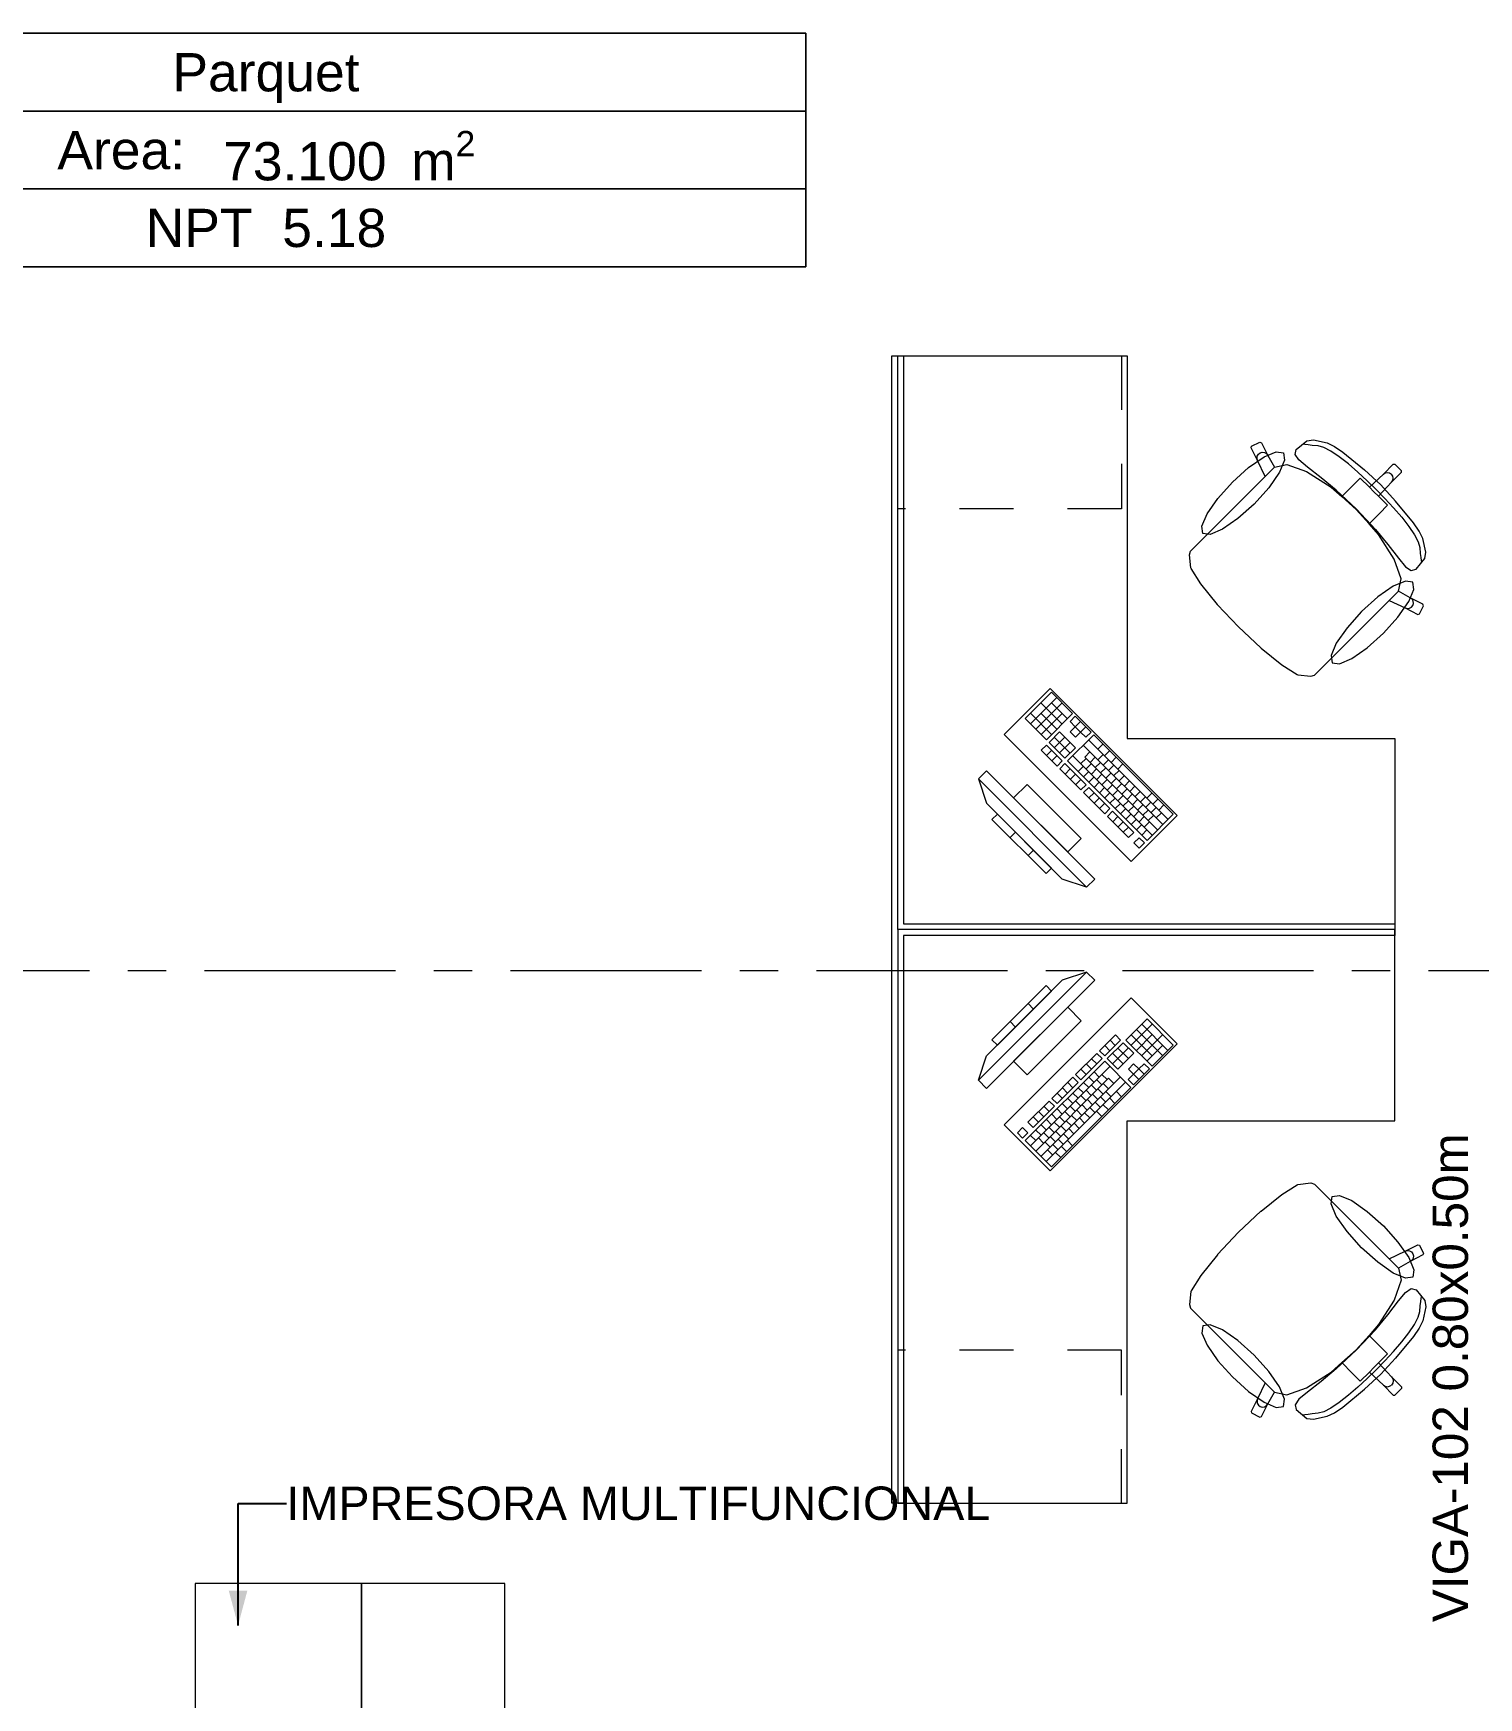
# Model space of a CAD drawing. Header units: inches. Extents: x -38 to 5698, y -33 to 92.
# Drawn here: x 125.791 to 129.57, y 8.1 to 12.452 of the extents above; entities that cross this region are included whole.
import ezdxf

# ---------------------------------------------------------------- set-up
doc = ezdxf.new("R2010")
doc.units = ezdxf.units.IN
doc.header["$MEASUREMENT"] = 0
doc.linetypes.add('Punto & Raya', pattern=[0.65, 0.5, -0.075, 0, -0.075])
doc.linetypes.add('Rayas', pattern=[0.282222, 0.141111, -0.141111])
for name, color, linetype in [('02 _ ARQ _ ALB _ Mobiliario', 7, 'Continuous'), ('02 _ ARQ _ ZON _ Espacio.3D', 7, 'Continuous'), ('Interior - Mobiliario', 7, 'Continuous'), ('Marcador - Secciones', 251, 'Continuous'), ('Notas - Etiquetas', 251, 'Continuous')]:
    doc.layers.add(name, color=color, linetype=linetype)
doc.styles.add('Estilo_Generado_4', font='swisse.ttf')
doc.styles.add('Estilo_Generado_7', font='swisse.ttf')
doc.dimstyles.new('Estilo_Generado__8', dxfattribs={"dimtxt": 0.18, "dimasz": 0.0912, "dimexe": 0.18, "dimexo": 0.0625, "dimgap": 0, "dimtad": 0, "dimtih": 1, "dimtoh": 1, "dimdec": 4, "dimzin": 0, "dimdsep": 46, "dimcen": 0.09, "dimadec": 0, "dimazin": 0, "dimtfac": 1, "dimtdec": 4, "dimtmove": 0, "dimatfit": 3, "dimldrblk": 'ARROWHEAD_5', "dimfxl": 1, "dimtolj": 1, "dimtzin": 0, "dimarcsym": 0})

# ---------------------------------------------------------------- blocks, each defined once
blk = doc.blocks.new('ARROWHEAD_5')
at = {"linetype": 'Continuous', "lineweight": 0}
blk.add_hatch(color=0, dxfattribs=at).paths.add_polyline_path([(-1, 0.2679), (0, 0), (-1, -0.2679)])
at = {"color": 0, "linetype": 'Continuous', "lineweight": 0}
blk.add_line((0, 0), (-1, 0), dxfattribs=at)

msp = doc.modelspace()

# ---------------------------------------------------------------- linework, layer by layer
at = {"layer": '02 _ ARQ _ ALB _ Mobiliario', "color": 175, "linetype": 'Continuous', "lineweight": 13, "flags": 128}
for points in [[(126.6491, 8.3985), (126.2141, 8.3985), (126.2141, 7.7485), (126.6491, 7.7485)], [(126.6491, 8.3985), (126.6491, 7.7485), (127.0241, 7.7485), (127.0241, 8.3985)]]:
    msp.add_lwpolyline(points, close=True, dxfattribs=at)
at = {"layer": '02 _ ARQ _ ZON _ Espacio.3D', "color": 252, "linetype": 'Continuous', "lineweight": 13}
for p, q in [((127.8106, 12.4525), (124.9882, 12.4525)), ((124.9882, 12.4525), (127.8106, 12.4525)), ((127.8106, 11.8418), (127.8106, 12.4525)), ((127.8106, 12.4525), (127.8106, 12.2489)), ((127.8106, 12.2489), (124.9882, 12.2489)), ((124.9882, 12.2489), (127.8106, 12.2489)), ((127.8106, 12.2489), (127.8106, 12.0454)), ((127.8106, 12.0454), (124.9882, 12.0454)), ((124.9882, 12.0454), (127.8106, 12.0454)), ((127.8106, 12.0454), (127.8106, 11.8418)), ((124.9882, 11.8418), (127.8106, 11.8418)), ((127.8106, 11.8418), (124.9882, 11.8418))]:
    msp.add_line(p, q, dxfattribs=at)
at = {"layer": 'Interior - Mobiliario', "color": 175, "linetype": 'Continuous', "lineweight": 13}
for p, q in [((128.036, 11.6086), (128.066, 11.6086)), ((128.036, 10.1236), (128.036, 11.6086)), ((128.066, 11.6086), (128.066, 10.1236)), ((128.9751, 11.3684), (128.9764, 11.3724)), ((128.9921, 11.3353), (128.9751, 11.3684)), ((128.9764, 11.3724), (128.9978, 11.3833)), ((128.9978, 11.3833), (129.0018, 11.3819)), ((129.0018, 11.3819), (129.0188, 11.3488)), ((129.0898, 11.351), (129.0932, 11.3639)), ((129.0932, 11.3639), (129.121, 11.3871)), ((129.1158, 11.3775), (129.1113, 11.3783)), ((129.1238, 11.3767), (129.1158, 11.3775)), ((129.121, 11.3871), (129.1378, 11.389)), ((129.1346, 11.3746), (129.1238, 11.3767)), ((129.15, 11.3735), (129.1346, 11.3746)), ((129.1378, 11.389), (129.174, 11.3812)), ((129.1647, 11.3696), (129.15, 11.3735)), ((129.1836, 11.3596), (129.1647, 11.3696)), ((129.174, 11.3812), (129.1932, 11.3722)), ((129.1932, 11.3722), (129.2149, 11.3573)), ((128.9905, 11.341), (128.9911, 11.3468)), ((128.9921, 11.3353), (128.9905, 11.341)), ((128.9911, 11.3468), (128.994, 11.3519)), ((129.0117, 11.2935), (128.9921, 11.3353)), ((128.994, 11.3519), (128.9986, 11.3555)), ((128.9986, 11.3555), (129.0042, 11.357)), ((129.0042, 11.357), (129.01, 11.3563)), ((129.01, 11.3563), (129.0152, 11.3534)), ((129.0359, 11.3178), (129.0117, 11.2935)), ((129.0152, 11.3534), (129.0188, 11.3488)), ((129.0188, 11.3488), (129.0361, 11.3178)), ((129.0359, 11.3178), (129.0361, 11.3178)), ((129.0361, 11.3178), (129.0681, 11.3253)), ((129.0681, 11.3253), (129.12, 11.3069)), ((129.0998, 11.3367), (129.0898, 11.351)), ((129.1221, 11.3181), (129.0998, 11.3367)), ((129.1582, 11.2901), (129.1221, 11.3181)), ((129.2054, 11.3448), (129.1836, 11.3596)), ((129.2292, 11.3262), (129.2054, 11.3448)), ((129.2149, 11.3573), (129.2716, 11.3105)), ((129.254, 11.305), (129.2292, 11.3262)), ((129.3207, 11.2997), (129.3468, 11.3258)), ((129.3468, 11.3258), (129.351, 11.3257)), ((129.351, 11.3257), (129.3596, 11.3172)), ((129.3681, 11.3087), (129.3596, 11.3172)), ((128.8638, 11.1457), (129.0117, 11.2935)), ((129.12, 11.3069), (129.1839, 11.2656)), ((129.1976, 11.2574), (129.1582, 11.2901)), ((129.2394, 11.2682), (129.2605, 11.2893)), ((129.2786, 11.2825), (129.254, 11.305)), ((129.2605, 11.2893), (129.2842, 11.2657)), ((129.2716, 11.3105), (129.3138, 11.2714)), ((129.302, 11.2597), (129.2786, 11.2825)), ((129.2842, 11.2657), (129.3207, 11.2997)), ((129.3081, 11.2418), (129.342, 11.2783)), ((129.3207, 11.2997), (129.3256, 11.3029)), ((129.3256, 11.3029), (129.3313, 11.304)), ((129.3313, 11.304), (129.3371, 11.3028)), ((129.3371, 11.3028), (129.342, 11.2996)), ((129.342, 11.2783), (129.3681, 11.3044)), ((129.3452, 11.2947), (129.342, 11.2996)), ((129.342, 11.2783), (129.3453, 11.2832)), ((129.3464, 11.2889), (129.3452, 11.2947)), ((129.3453, 11.2832), (129.3464, 11.2889)), ((129.3681, 11.3044), (129.3681, 11.3087)), ((129.1839, 11.2656), (129.212, 11.2408)), ((129.2503, 11.2079), (129.1976, 11.2574)), ((129.212, 11.2408), (129.2394, 11.2682)), ((129.212, 11.2408), (129.2499, 11.2075)), ((129.2842, 11.2657), (129.2961, 11.2537)), ((129.3081, 11.2418), (129.2961, 11.2537)), ((129.302, 11.2597), (129.3249, 11.2362)), ((129.3317, 11.2182), (129.3081, 11.2418)), ((129.3529, 11.2292), (129.3138, 11.2714)), ((129.3249, 11.2362), (129.3474, 11.2116)), ((129.2832, 11.1696), (129.2499, 11.2075)), ((129.2503, 11.2079), (129.2998, 11.1552)), ((129.2832, 11.1696), (129.3105, 11.197)), ((129.3105, 11.197), (129.3317, 11.2182)), ((129.3474, 11.2116), (129.3686, 11.1868)), ((129.3997, 11.1725), (129.3529, 11.2292)), ((129.3686, 11.1868), (129.3872, 11.163)), ((128.8383, 11.1202), (128.8638, 11.1457)), ((129.308, 11.1415), (129.2832, 11.1696)), ((129.2998, 11.1552), (129.3325, 11.1159)), ((129.3872, 11.163), (129.402, 11.1412)), ((129.4146, 11.1508), (129.3997, 11.1725)), ((129.4236, 11.1316), (129.4146, 11.1508)), ((128.8164, 11.0982), (128.8383, 11.1202)), ((129.3493, 11.0777), (129.308, 11.1415)), ((129.3325, 11.1159), (129.3604, 11.0797)), ((129.402, 11.1412), (129.412, 11.1223)), ((129.412, 11.1223), (129.4159, 11.1076)), ((129.4159, 11.1076), (129.417, 11.0922)), ((129.4314, 11.0954), (129.4236, 11.1316)), ((128.8135, 11.0889), (128.8164, 11.0982)), ((128.8175, 11.055), (128.8135, 11.0889)), ((129.3676, 11.0257), (129.3493, 11.0777)), ((129.3604, 11.0797), (129.379, 11.0574)), ((129.379, 11.0574), (129.3934, 11.0474)), ((129.4063, 11.0508), (129.4295, 11.0787)), ((129.417, 11.0922), (129.4191, 11.0814)), ((129.4191, 11.0814), (129.4198, 11.0734)), ((129.4198, 11.0734), (129.4206, 11.0689)), ((129.4295, 11.0787), (129.4314, 11.0954)), ((128.8184, 11.0529), (128.8175, 11.055)), ((128.8433, 11.0128), (128.8184, 11.0529)), ((128.8869, 10.9592), (128.8433, 11.0128)), ((129.3602, 10.9937), (129.3676, 11.0257)), ((129.3934, 11.0474), (129.4063, 11.0508)), ((129.1881, 10.8214), (129.3359, 10.9693)), ((129.3601, 10.9935), (129.3359, 10.9693)), ((129.3359, 10.9693), (129.3777, 10.9497)), ((129.3601, 10.9935), (129.3602, 10.9937)), ((129.3912, 10.9764), (129.3602, 10.9937)), ((129.3958, 10.9728), (129.3912, 10.9764)), ((129.4243, 10.9595), (129.3912, 10.9764)), ((129.3987, 10.9677), (129.3958, 10.9728)), ((128.8875, 10.9583), (128.8869, 10.9592)), ((128.9424, 10.9), (128.8875, 10.9583)), ((129.3777, 10.9497), (129.3833, 10.9481)), ((129.3777, 10.9497), (129.4108, 10.9327)), ((129.3833, 10.9481), (129.3892, 10.9488)), ((129.3892, 10.9488), (129.3943, 10.9516)), ((129.3943, 10.9516), (129.3979, 10.9562)), ((129.3979, 10.9562), (129.3994, 10.9618)), ((129.3994, 10.9618), (129.3987, 10.9677)), ((129.4108, 10.9327), (129.4148, 10.934)), ((129.4148, 10.934), (129.4256, 10.9554)), ((129.4256, 10.9554), (129.4243, 10.9595)), ((128.9424, 10.9), (129.0007, 10.8452)), ((129.0007, 10.8452), (129.0016, 10.8445)), ((129.0016, 10.8445), (129.0552, 10.8009)), ((129.0552, 10.8009), (129.0953, 10.776)), ((129.1406, 10.774), (129.1626, 10.7959)), ((129.1626, 10.7959), (129.1881, 10.8214)), ((129.0953, 10.776), (129.0974, 10.7751)), ((129.0974, 10.7751), (129.1313, 10.7711)), ((129.1313, 10.7711), (129.1406, 10.774)), ((128.453, 10.7291), (128.3844, 10.6605)), ((128.4668, 10.7152), (128.3982, 10.6466)), ((128.5083, 10.6737), (128.453, 10.7291)), ((128.4535, 10.6188), (128.3981, 10.6742)), ((128.4806, 10.7014), (128.4121, 10.6328)), ((128.4809, 10.6462), (128.4255, 10.7016)), ((128.4672, 10.6325), (128.4257, 10.6741)), ((128.4808, 10.6738), (128.4259, 10.619)), ((128.4398, 10.6051), (128.5083, 10.6737)), ((128.4946, 10.66), (128.4531, 10.7015)), ((128.5153, 10.6667), (128.5016, 10.653)), ((128.5568, 10.6252), (128.5153, 10.6667)), ((128.3844, 10.6605), (128.4398, 10.6051)), ((128.4741, 10.6256), (128.4467, 10.5982)), ((128.5157, 10.5841), (128.4741, 10.6256)), ((128.5016, 10.653), (128.5154, 10.6392)), ((128.5154, 10.6392), (128.5017, 10.6255)), ((128.5017, 10.6255), (128.5155, 10.6116)), ((128.5291, 10.6529), (128.5154, 10.6392)), ((128.5292, 10.6253), (128.5154, 10.6392)), ((128.5155, 10.6116), (128.5292, 10.6253)), ((128.543, 10.6391), (128.5292, 10.6253)), ((128.5292, 10.6253), (128.5431, 10.6115)), ((128.5431, 10.6115), (128.5568, 10.6252)), ((128.4398, 10.5913), (128.4261, 10.5776)), ((128.4261, 10.5776), (128.4677, 10.5361)), ((128.4814, 10.5498), (128.4398, 10.5913)), ((128.4537, 10.5775), (128.44, 10.5638)), ((128.4467, 10.5982), (128.4882, 10.5566)), ((128.502, 10.5704), (128.4604, 10.6119)), ((128.488, 10.6118), (128.4605, 10.5843)), ((128.5018, 10.5979), (128.4744, 10.5705)), ((128.4882, 10.5566), (128.5157, 10.5841)), ((128.5637, 10.6183), (128.4952, 10.5497)), ((128.744, 10.3831), (128.5363, 10.5909)), ((128.7577, 10.3969), (128.55, 10.6046)), ((128.7714, 10.4106), (128.5637, 10.6183)), ((128.588, 10.594), (128.5743, 10.5803)), ((128.6053, 10.5767), (128.5916, 10.563)), ((128.4675, 10.5636), (128.4538, 10.5499)), ((128.4677, 10.5361), (128.4814, 10.5498)), ((128.4883, 10.5429), (128.4746, 10.5291)), ((128.5437, 10.4875), (128.4883, 10.5429)), ((128.4952, 10.5497), (128.7029, 10.342)), ((128.7166, 10.3557), (128.5089, 10.5634)), ((128.5366, 10.5357), (128.5229, 10.522)), ((128.5434, 10.5564), (128.5297, 10.5427)), ((128.5536, 10.5735), (128.5399, 10.5598)), ((128.7303, 10.3694), (128.5399, 10.5598)), ((128.5572, 10.5425), (128.5435, 10.5288)), ((128.5675, 10.5597), (128.5538, 10.546)), ((128.5813, 10.5459), (128.5676, 10.5321)), ((128.5881, 10.5665), (128.5744, 10.5528)), ((128.6019, 10.5526), (128.5882, 10.5389)), ((128.6158, 10.5388), (128.6021, 10.5251)), ((128.6226, 10.5594), (128.6089, 10.5457)), ((128.6399, 10.5421), (128.6262, 10.5284)), ((128.2833, 10.5237), (128.2621, 10.5025)), ((128.2621, 10.5025), (128.5449, 10.2197)), ((128.2621, 10.5025), (128.2833, 10.4389)), ((128.5661, 10.2409), (128.2833, 10.5237)), ((128.4746, 10.5291), (128.53, 10.4738)), ((128.5022, 10.529), (128.4884, 10.5153)), ((128.516, 10.5152), (128.5023, 10.5014)), ((128.5299, 10.5013), (128.5161, 10.4876)), ((128.5504, 10.5219), (128.5367, 10.5082)), ((128.5643, 10.508), (128.5506, 10.4943)), ((128.5711, 10.5287), (128.5573, 10.515)), ((128.5781, 10.4942), (128.5644, 10.4805)), ((128.5849, 10.5148), (128.5712, 10.5011)), ((128.5952, 10.532), (128.5814, 10.5183)), ((128.5988, 10.501), (128.585, 10.4873)), ((128.609, 10.5182), (128.5953, 10.5044)), ((128.6229, 10.5043), (128.6091, 10.4906)), ((128.6296, 10.5249), (128.6159, 10.5112)), ((128.6367, 10.4905), (128.623, 10.4767)), ((128.6435, 10.5111), (128.6298, 10.4974)), ((128.6573, 10.4973), (128.6436, 10.4835)), ((128.3894, 10.4884), (128.354, 10.453)), ((128.354, 10.453), (128.4954, 10.3116)), ((128.5308, 10.347), (128.3894, 10.4884)), ((128.53, 10.4738), (128.5437, 10.4875)), ((128.5506, 10.4805), (128.5369, 10.4668)), ((128.5369, 10.4668), (128.5923, 10.4114)), ((128.606, 10.4252), (128.5506, 10.4805)), ((128.5645, 10.4667), (128.5508, 10.453)), ((128.5783, 10.4528), (128.5646, 10.4391)), ((128.592, 10.4803), (128.5783, 10.4666)), ((128.6058, 10.4665), (128.5921, 10.4528)), ((128.6126, 10.4871), (128.5989, 10.4734)), ((128.6197, 10.4526), (128.6059, 10.4389)), ((128.6264, 10.4733), (128.6127, 10.4596)), ((128.6403, 10.4594), (128.6266, 10.4457)), ((128.6505, 10.4766), (128.6368, 10.4629)), ((128.6644, 10.4628), (128.6507, 10.4491)), ((128.6712, 10.4834), (128.6575, 10.4697)), ((128.6782, 10.4489), (128.6645, 10.4352)), ((128.685, 10.4696), (128.6713, 10.4558)), ((128.6989, 10.4557), (128.6852, 10.442)), ((128.7161, 10.466), (128.7023, 10.4522)), ((128.7316, 10.4504), (128.7179, 10.4367)), ((128.4813, 10.2409), (128.2833, 10.4389)), ((128.3116, 10.4106), (128.2974, 10.3965)), ((128.453, 10.2692), (128.3116, 10.4106)), ((128.5922, 10.439), (128.5785, 10.4253)), ((128.5923, 10.4114), (128.606, 10.4252)), ((128.6129, 10.4182), (128.5992, 10.4045)), ((128.5992, 10.4045), (128.6546, 10.3491)), ((128.6683, 10.3628), (128.6129, 10.4182)), ((128.6268, 10.4044), (128.6131, 10.3907)), ((128.6335, 10.4388), (128.6198, 10.4251)), ((128.6474, 10.425), (128.6336, 10.4112)), ((128.6541, 10.4456), (128.6404, 10.4319)), ((128.6612, 10.4111), (128.6475, 10.3974)), ((128.668, 10.4317), (128.6543, 10.418)), ((128.6818, 10.4179), (128.6681, 10.4042)), ((128.6921, 10.4351), (128.6784, 10.4214)), ((128.6957, 10.404), (128.682, 10.3903)), ((128.7059, 10.4212), (128.6922, 10.4075)), ((128.7127, 10.4419), (128.699, 10.4281)), ((128.7029, 10.342), (128.7714, 10.4106)), ((128.7198, 10.4074), (128.7061, 10.3937)), ((128.7266, 10.428), (128.7129, 10.4143)), ((128.7404, 10.4142), (128.7267, 10.4005)), ((128.7472, 10.4348), (128.7335, 10.4211)), ((128.2974, 10.3965), (128.4389, 10.255)), ((128.3587, 10.3635), (128.3446, 10.3493)), ((128.6406, 10.3905), (128.6269, 10.3768)), ((128.6545, 10.3767), (128.6408, 10.363)), ((128.6546, 10.3491), (128.6683, 10.3628)), ((128.6751, 10.3973), (128.6613, 10.3835)), ((128.6889, 10.3834), (128.6752, 10.3697)), ((128.7027, 10.3696), (128.689, 10.3558)), ((128.7095, 10.3902), (128.6958, 10.3765)), ((128.4059, 10.3163), (128.3917, 10.3022)), ((128.4954, 10.3116), (128.5308, 10.347)), ((128.6822, 10.349), (128.6685, 10.3353)), ((128.6685, 10.3353), (128.6823, 10.3214)), ((128.696, 10.3351), (128.6822, 10.349)), ((128.6823, 10.3214), (128.696, 10.3351)), ((128.4389, 10.255), (128.453, 10.2692)), ((128.5449, 10.2197), (128.4813, 10.2409)), ((128.5449, 10.2197), (128.5661, 10.2409)), ((128.036, 10.0936), (128.036, 10.1236)), ((128.066, 10.1236), (129.351, 10.1236)), ((129.351, 10.1236), (129.351, 10.0936)), ((128.036, 8.6086), (128.036, 10.0936)), ((128.066, 10.0936), (128.066, 8.6086)), ((129.351, 10.0936), (128.066, 10.0936)), ((128.5449, 9.9975), (128.2621, 9.7147)), ((128.2833, 9.6935), (128.5661, 9.9763)), ((128.2833, 9.7783), (128.4813, 9.9763)), ((128.5449, 9.9975), (128.4813, 9.9763)), ((128.5661, 9.9763), (128.5449, 9.9975)), ((128.4389, 9.9622), (128.2974, 9.8207)), ((128.3116, 9.8066), (128.453, 9.948)), ((128.453, 9.948), (128.4389, 9.9622)), ((128.4954, 9.9056), (128.354, 9.7642)), ((128.4059, 9.9009), (128.3917, 9.915)), ((128.5308, 9.8702), (128.4954, 9.9056)), ((128.3587, 9.8537), (128.3446, 9.8679)), ((128.3894, 9.7288), (128.5308, 9.8702)), ((128.7029, 9.8752), (128.6475, 9.8198)), ((128.6612, 9.8061), (128.7166, 9.8615)), ((128.7438, 9.7789), (128.6752, 9.8475)), ((128.7576, 9.7928), (128.689, 9.8614)), ((128.7714, 9.8066), (128.7029, 9.8752)), ((128.2974, 9.8207), (128.3116, 9.8066)), ((128.62, 9.8335), (128.5785, 9.7919)), ((128.5922, 9.7782), (128.6337, 9.8197)), ((128.606, 9.792), (128.5923, 9.8058)), ((128.6406, 9.8129), (128.599, 9.7713)), ((128.6199, 9.8059), (128.6061, 9.8196)), ((128.6127, 9.7576), (128.6543, 9.7992)), ((128.6337, 9.8197), (128.62, 9.8335)), ((128.6541, 9.7716), (128.6267, 9.799)), ((128.668, 9.7855), (128.6406, 9.8129)), ((128.6475, 9.8198), (128.7161, 9.7512)), ((128.7162, 9.7788), (128.6613, 9.8337)), ((128.6749, 9.7924), (128.7165, 9.8339)), ((128.6886, 9.7787), (128.744, 9.8341)), ((128.7023, 9.765), (128.7439, 9.8065)), ((128.7161, 9.7512), (128.7714, 9.8066)), ((128.2621, 9.7147), (128.2833, 9.7783)), ((128.354, 9.7642), (128.3894, 9.7288)), ((128.5921, 9.7644), (128.3844, 9.5567)), ((128.3981, 9.543), (128.6058, 9.7507)), ((128.5715, 9.785), (128.5161, 9.7296)), ((128.5299, 9.7159), (128.5852, 9.7713)), ((128.5575, 9.7436), (128.5438, 9.7573)), ((128.5714, 9.7574), (128.5577, 9.7711)), ((128.5852, 9.7713), (128.5715, 9.785)), ((128.5785, 9.7919), (128.5922, 9.7782)), ((128.6607, 9.6958), (128.5921, 9.7644)), ((128.599, 9.7713), (128.6264, 9.7439)), ((128.6403, 9.7578), (128.6129, 9.7852)), ((128.6264, 9.7439), (128.668, 9.7855)), ((128.6679, 9.7579), (128.654, 9.744)), ((128.6816, 9.7442), (128.6679, 9.7579)), ((128.6954, 9.758), (128.6816, 9.7442)), ((128.7091, 9.7443), (128.6954, 9.758)), ((128.2621, 9.7147), (128.2833, 9.6935)), ((128.4118, 9.5293), (128.6022, 9.7197)), ((128.4255, 9.5156), (128.6332, 9.7233)), ((128.4392, 9.5019), (128.647, 9.7096)), ((128.5092, 9.7227), (128.4538, 9.6673)), ((128.4675, 9.6536), (128.5229, 9.709)), ((128.5091, 9.6951), (128.4954, 9.7088)), ((128.5229, 9.709), (128.5092, 9.7227)), ((128.5161, 9.7296), (128.5299, 9.7159)), ((128.5437, 9.7297), (128.53, 9.7434)), ((128.5504, 9.6953), (128.5367, 9.709)), ((128.5643, 9.7092), (128.5506, 9.7229)), ((128.5781, 9.723), (128.5644, 9.7367)), ((128.5849, 9.7024), (128.5712, 9.7161)), ((128.5988, 9.7162), (128.585, 9.7299)), ((128.6159, 9.706), (128.6022, 9.7197)), ((128.6677, 9.7303), (128.6539, 9.7165)), ((128.6539, 9.7165), (128.6676, 9.7028)), ((128.654, 9.744), (128.6677, 9.7303)), ((128.6676, 9.7028), (128.7091, 9.7443)), ((128.6677, 9.7303), (128.6816, 9.7442)), ((128.6814, 9.7166), (128.6677, 9.7303)), ((128.6953, 9.7305), (128.6816, 9.7442)), ((128.453, 9.4881), (128.6607, 9.6958)), ((128.4538, 9.6673), (128.4675, 9.6536)), ((128.4814, 9.6674), (128.4677, 9.6811)), ((128.4952, 9.6813), (128.4815, 9.695)), ((128.5089, 9.6538), (128.4952, 9.6675)), ((128.5227, 9.6676), (128.509, 9.6813)), ((128.5366, 9.6815), (128.5229, 9.6952)), ((128.5434, 9.6608), (128.5297, 9.6745)), ((128.5572, 9.6747), (128.5435, 9.6884)), ((128.5605, 9.6506), (128.5468, 9.6643)), ((128.5711, 9.6885), (128.5573, 9.7022)), ((128.5744, 9.6644), (128.5607, 9.6781)), ((128.5882, 9.6783), (128.5745, 9.692)), ((128.595, 9.6576), (128.5813, 9.6713)), ((128.6021, 9.6921), (128.5884, 9.7058)), ((128.6089, 9.6715), (128.5952, 9.6852)), ((128.6191, 9.6543), (128.6054, 9.668)), ((128.6364, 9.6716), (128.6227, 9.6853)), ((128.4469, 9.6604), (128.3915, 9.605)), ((128.4052, 9.5913), (128.4606, 9.6466)), ((128.4329, 9.619), (128.4192, 9.6327)), ((128.4468, 9.6328), (128.4331, 9.6465)), ((128.4606, 9.6466), (128.4469, 9.6604)), ((128.4673, 9.6122), (128.4536, 9.6259)), ((128.4812, 9.6261), (128.4675, 9.6398)), ((128.488, 9.6054), (128.4743, 9.6192)), ((128.495, 9.6399), (128.4813, 9.6536)), ((128.5018, 9.6193), (128.4881, 9.633)), ((128.5157, 9.6331), (128.502, 9.6468)), ((128.519, 9.609), (128.5053, 9.6227)), ((128.5295, 9.647), (128.5158, 9.6607)), ((128.5328, 9.6229), (128.5191, 9.6366)), ((128.5467, 9.6367), (128.533, 9.6504)), ((128.5535, 9.6161), (128.5398, 9.6298)), ((128.5673, 9.6299), (128.5536, 9.6437)), ((128.5812, 9.6438), (128.5675, 9.6575)), ((128.5845, 9.6197), (128.5708, 9.6334)), ((128.6018, 9.637), (128.5881, 9.6507)), ((128.3777, 9.5911), (128.3638, 9.5773)), ((128.3638, 9.5773), (128.3775, 9.5636)), ((128.3775, 9.5636), (128.3914, 9.5774)), ((128.3914, 9.5774), (128.3777, 9.5911)), ((128.3915, 9.605), (128.4052, 9.5913)), ((128.4191, 9.6051), (128.4054, 9.6188)), ((128.4258, 9.5707), (128.4121, 9.5844)), ((128.4396, 9.5845), (128.4259, 9.5982)), ((128.4464, 9.5639), (128.4327, 9.5776)), ((128.4535, 9.5984), (128.4398, 9.6121)), ((128.4603, 9.5777), (128.4466, 9.5915)), ((128.4741, 9.5916), (128.4604, 9.6053)), ((128.4775, 9.5675), (128.4637, 9.5812)), ((128.4913, 9.5813), (128.4776, 9.5951)), ((128.5052, 9.5952), (128.4914, 9.6089)), ((128.5119, 9.5745), (128.4982, 9.5883)), ((128.5258, 9.5884), (128.5121, 9.6021)), ((128.5396, 9.6022), (128.5259, 9.616)), ((128.3844, 9.5567), (128.453, 9.4881)), ((128.4119, 9.5568), (128.3982, 9.5706)), ((128.4326, 9.55), (128.4189, 9.5638)), ((128.4498, 9.5398), (128.436, 9.5535)), ((128.4566, 9.5192), (128.4428, 9.5329)), ((128.4636, 9.5536), (128.4499, 9.5674)), ((128.4704, 9.533), (128.4567, 9.5467)), ((128.4842, 9.5469), (128.4705, 9.5606)), ((128.4928, 9.5279), (128.4791, 9.5417)), ((128.4981, 9.5607), (128.4844, 9.5744)), ((128.5083, 9.5435), (128.4946, 9.5572)), ((128.4772, 9.5124), (128.4635, 9.5261)), ((129.0974, 9.4421), (129.1313, 9.4461)), ((129.1313, 9.4461), (129.1406, 9.4432)), ((129.0016, 9.3727), (129.0552, 9.4163)), ((129.0552, 9.4163), (129.0953, 9.4412)), ((129.0953, 9.4412), (129.0974, 9.4421)), ((129.1406, 9.4432), (129.1626, 9.4213)), ((129.1626, 9.4213), (129.1881, 9.3958)), ((128.9424, 9.3172), (129.0007, 9.372)), ((129.0007, 9.372), (129.0016, 9.3727)), ((129.1881, 9.3958), (129.3359, 9.2479)), ((128.9424, 9.3172), (128.8875, 9.2589)), ((129.3777, 9.2675), (129.4108, 9.2845)), ((129.4108, 9.2845), (129.4148, 9.2832)), ((129.4148, 9.2832), (129.4256, 9.2618)), ((128.8869, 9.258), (128.8433, 9.2044)), ((128.8875, 9.2589), (128.8869, 9.258)), ((129.3359, 9.2479), (129.3777, 9.2675)), ((129.3601, 9.2237), (129.3359, 9.2479)), ((129.3912, 9.2408), (129.3602, 9.2235)), ((129.3777, 9.2675), (129.3833, 9.2691)), ((129.3833, 9.2691), (129.3892, 9.2684)), ((129.3892, 9.2684), (129.3943, 9.2656)), ((129.4243, 9.2577), (129.3912, 9.2408)), ((129.3958, 9.2444), (129.3912, 9.2408)), ((129.3943, 9.2656), (129.3979, 9.261)), ((129.3987, 9.2495), (129.3958, 9.2444)), ((129.3979, 9.261), (129.3994, 9.2554)), ((129.3994, 9.2554), (129.3987, 9.2495)), ((129.4256, 9.2618), (129.4243, 9.2577)), ((128.8433, 9.2044), (128.8184, 9.1643)), ((129.3676, 9.1915), (129.3493, 9.1395)), ((129.3601, 9.2237), (129.3602, 9.2235)), ((129.3602, 9.2235), (129.3676, 9.1915)), ((128.8175, 9.1622), (128.8135, 9.1283)), ((128.8184, 9.1643), (128.8175, 9.1622)), ((129.3604, 9.1375), (129.379, 9.1598)), ((129.379, 9.1598), (129.3934, 9.1698)), ((129.3934, 9.1698), (129.4063, 9.1664)), ((129.4063, 9.1664), (129.4295, 9.1385)), ((129.4191, 9.1358), (129.4198, 9.1438)), ((129.4198, 9.1438), (129.4206, 9.1483)), ((128.8135, 9.1283), (128.8164, 9.119)), ((128.8164, 9.119), (128.8383, 9.097)), ((128.8383, 9.097), (128.8638, 9.0715)), ((129.2998, 9.062), (129.3325, 9.1013)), ((129.3493, 9.1395), (129.308, 9.0757)), ((129.3325, 9.1013), (129.3604, 9.1375)), ((129.412, 9.0949), (129.4159, 9.1096)), ((129.4159, 9.1096), (129.417, 9.125)), ((129.417, 9.125), (129.4191, 9.1358)), ((129.4314, 9.1218), (129.4236, 9.0856)), ((129.4295, 9.1385), (129.4314, 9.1218)), ((128.8638, 9.0715), (129.0117, 8.9237)), ((129.2503, 9.0093), (129.2998, 9.062)), ((129.308, 9.0757), (129.2832, 9.0476)), ((129.3686, 9.0304), (129.3872, 9.0542)), ((129.3872, 9.0542), (129.402, 9.076)), ((129.4146, 9.0664), (129.3997, 9.0447)), ((129.402, 9.076), (129.412, 9.0949)), ((129.4236, 9.0856), (129.4146, 9.0664)), ((129.212, 8.9764), (129.2499, 9.0097)), ((129.2832, 9.0476), (129.2499, 9.0097)), ((129.2832, 9.0476), (129.3105, 9.0202)), ((129.3105, 9.0202), (129.3317, 8.999)), ((129.3474, 9.0056), (129.3686, 9.0304)), ((129.3997, 9.0447), (129.3529, 8.988)), ((129.1839, 8.9516), (129.212, 8.9764)), ((129.2503, 9.0093), (129.1976, 8.9598)), ((129.212, 8.9764), (129.2394, 8.949)), ((129.3081, 8.9754), (129.2961, 8.9635)), ((129.302, 8.9575), (129.3249, 8.981)), ((129.3317, 8.999), (129.3081, 8.9754)), ((129.3081, 8.9754), (129.342, 8.9389)), ((129.3529, 8.988), (129.3138, 8.9458)), ((129.3249, 8.981), (129.3474, 9.0056)), ((129.0117, 8.9237), (128.9921, 8.8819)), ((129.0359, 8.8994), (129.0117, 8.9237)), ((129.12, 8.9103), (129.1839, 8.9516)), ((129.1582, 8.9271), (129.1221, 8.8991)), ((129.1976, 8.9598), (129.1582, 8.9271)), ((129.2394, 8.949), (129.2605, 8.9279)), ((129.2786, 8.9347), (129.254, 8.9122)), ((129.2605, 8.9279), (129.2842, 8.9515)), ((129.2716, 8.9067), (129.3138, 8.9458)), ((129.302, 8.9575), (129.2786, 8.9347)), ((129.2842, 8.9515), (129.2961, 8.9635)), ((129.2842, 8.9515), (129.3207, 8.9175)), ((129.342, 8.9389), (129.3453, 8.934)), ((129.342, 8.9389), (129.3681, 8.9128)), ((129.3464, 8.9283), (129.3452, 8.9225)), ((129.3453, 8.934), (129.3464, 8.9283)), ((128.9921, 8.8819), (128.9751, 8.8488)), ((128.9921, 8.8819), (128.9905, 8.8762)), ((129.0188, 8.8684), (129.0361, 8.8994)), ((129.0359, 8.8994), (129.0361, 8.8994)), ((129.0361, 8.8994), (129.0681, 8.8919)), ((129.0681, 8.8919), (129.12, 8.9103)), ((129.0998, 8.8805), (129.0898, 8.8662)), ((129.1221, 8.8991), (129.0998, 8.8805)), ((129.2292, 8.891), (129.2054, 8.8724)), ((129.2149, 8.8599), (129.2716, 8.9067)), ((129.254, 8.9122), (129.2292, 8.891)), ((129.3207, 8.9175), (129.3256, 8.9143)), ((129.3207, 8.9175), (129.3468, 8.8914)), ((129.3256, 8.9143), (129.3313, 8.9132)), ((129.3313, 8.9132), (129.3371, 8.9144)), ((129.3371, 8.9144), (129.342, 8.9176)), ((129.3452, 8.9225), (129.342, 8.9176)), ((129.3468, 8.8914), (129.351, 8.8915)), ((129.351, 8.8915), (129.3596, 8.9)), ((129.3681, 8.9085), (129.3596, 8.9)), ((129.3681, 8.9128), (129.3681, 8.9085)), ((128.9751, 8.8488), (128.9764, 8.8448)), ((128.9764, 8.8448), (128.9978, 8.8339)), ((128.9905, 8.8762), (128.9911, 8.8704)), ((128.9911, 8.8704), (128.994, 8.8653)), ((128.994, 8.8653), (128.9986, 8.8617)), ((128.9986, 8.8617), (129.0042, 8.8602)), ((129.0018, 8.8353), (129.0188, 8.8684)), ((129.0042, 8.8602), (129.01, 8.8609)), ((129.01, 8.8609), (129.0152, 8.8638)), ((129.0152, 8.8638), (129.0188, 8.8684)), ((129.0898, 8.8662), (129.0932, 8.8533)), ((129.0932, 8.8533), (129.121, 8.8301)), ((129.1158, 8.8397), (129.1113, 8.8389)), ((129.1238, 8.8405), (129.1158, 8.8397)), ((129.1346, 8.8426), (129.1238, 8.8405)), ((129.15, 8.8437), (129.1346, 8.8426)), ((129.1378, 8.8282), (129.174, 8.836)), ((129.1647, 8.8476), (129.15, 8.8437)), ((129.1836, 8.8576), (129.1647, 8.8476)), ((129.174, 8.836), (129.1932, 8.845)), ((129.2054, 8.8724), (129.1836, 8.8576)), ((129.1932, 8.845), (129.2149, 8.8599)), ((128.9978, 8.8339), (129.0018, 8.8353)), ((129.121, 8.8301), (129.1378, 8.8282)), ((128.066, 8.6086), (128.036, 8.6086))]:
    msp.add_line(p, q, dxfattribs=at)
at = {"layer": 'Interior - Mobiliario', "color": 175, "linetype": 'Rayas', "lineweight": 13}
for p, q in [((128.636, 11.6086), (128.636, 11.2086)), ((128.636, 11.2086), (128.051, 11.2086)), ((128.636, 9.0086), (128.051, 9.0086)), ((128.636, 8.6086), (128.636, 9.0086))]:
    msp.add_line(p, q, dxfattribs=at)
at = {"layer": 'Interior - Mobiliario', "color": 175, "linetype": 'Continuous', "lineweight": 13, "flags": 128}
for points in [[(128.051, 10.1086), (128.051, 11.6086), (128.651, 11.6086), (128.651, 10.6086), (129.351, 10.6086), (129.351, 10.1086)], [(128.9259, 11.2784), (128.9684, 11.3166), (129.0087, 11.3446), (129.0408, 11.3582), (129.0597, 11.3553), (129.0626, 11.3364), (129.049, 11.3044), (129.021, 11.264), (128.9828, 11.2215), (128.9403, 11.1834), (128.9, 11.1554), (128.8679, 11.1417), (128.849, 11.1446), (128.8461, 11.1635), (128.8597, 11.1956), (128.8877, 11.236)], [(129.3208, 10.8835), (129.359, 10.926), (129.387, 10.9664), (129.4006, 10.9984), (129.3977, 11.0173), (129.3788, 11.0202), (129.3467, 11.0066), (129.3064, 10.9786), (129.2639, 10.9404), (129.2257, 10.898), (129.1977, 10.8576), (129.1841, 10.8255), (129.187, 10.8066), (129.2059, 10.8037), (129.238, 10.8173), (129.2783, 10.8454)], [(128.6616, 10.2869), (128.7818, 10.4071), (128.4495, 10.7394), (128.3293, 10.6192)], [(128.051, 10.1086), (128.051, 8.6086), (128.651, 8.6086), (128.651, 9.6086), (129.351, 9.6086), (129.351, 10.1086)], [(128.3293, 9.598), (128.4495, 9.4778), (128.7818, 9.8101), (128.6616, 9.9303)], [(129.3208, 9.3337), (129.359, 9.2912), (129.387, 9.2508), (129.4006, 9.2188), (129.3977, 9.1999), (129.3788, 9.197), (129.3467, 9.2106), (129.3064, 9.2386), (129.2639, 9.2768), (129.2257, 9.3192), (129.1977, 9.3596), (129.1841, 9.3917), (129.187, 9.4106), (129.2059, 9.4135), (129.238, 9.3999), (129.2783, 9.3718)], [(128.9259, 8.9388), (128.9684, 8.9006), (129.0087, 8.8726), (129.0408, 8.859), (129.0597, 8.8618), (129.0626, 8.8808), (129.049, 8.9128), (129.021, 8.9532), (128.9828, 8.9957), (128.9403, 9.0338), (128.9, 9.0618), (128.8679, 9.0755), (128.849, 9.0726), (128.8461, 9.0537), (128.8597, 9.0216), (128.8877, 8.9812)]]:
    msp.add_lwpolyline(points, close=True, dxfattribs=at)
at = {"layer": 'Marcador - Secciones', "color": 251, "linetype": 'Punto & Raya', "lineweight": 13}
msp.add_line((97.4384, 10.0018), (138.8506, 10.0018), dxfattribs=at)

# ---------------------------------------------------------------- texts
at = {"layer": '02 _ ARQ _ ZON _ Espacio.3D', "color": 252, "lineweight": 25, "char_height": 0.1, "attachment_point": 2, "style": 'Estilo_Generado_7'}
for s, insert in [('\\A1;{\\pqc;\\pt0;\\fSwis721 Ex BT|b0|i0|c238|p34;Parquet}', (126.3994, 12.4007)), ('\\A1;{\\pqc;\\pt0;\\fSwis721 Ex BT|b0|i0|c238|p34;Area: }', (126.0209, 12.1971)), ('\\A1;{\\pqc;\\pt0,0.3;\\fSwis721 Ex BT|b0|i0|c238|p34;73.100\\fSwis721 Ex BT|b0|i0|c238|p34;\\A1{\\H.66x;\\S^  ;}\\fSwis721 Ex BT|b0|i0|c238|p34; m\\fSwis721 Ex BT|b0|i0|c238|p34;\\A1{\\H.66x;\\S2^  ;}}', (126.617, 12.1971)), ('\\A1;{\\pqc;\\pt0;\\fSwis721 Ex BT|b0|i0|c238|p34;NPT  5.18}', (126.3994, 11.9936))]:
    msp.add_mtext(s, dxfattribs=dict(at, insert=insert))
at = {"layer": 'Notas - Etiquetas', "color": 8, "linetype": 'Continuous', "lineweight": 13, "insert": (129.5433, 8.2976), "char_height": 0.0925, "attachment_point": 7, "rotation": 90, "style": 'Estilo_Generado_4'}
msp.add_mtext('\\A1;{\\pql;\\fSwis721 Ex BT|b0|i0|c0|p34;VIGA-102\\fSwis721 Ex BT|b0|i0|c0|p34; \\fSwis721 Ex BT|b0|i0|c0|p34;0.80\\fSwis721 Ex BT|b0|i0|c0|p34;x\\fSwis721 Ex BT|b0|i0|c0|p34;0.50\\fSwis721 Ex BT|b0|i0|c0|p34;m}', dxfattribs=at)
at = {"layer": 'Notas - Etiquetas', "color": 8, "linetype": 'Continuous', "lineweight": 35, "insert": (126.4529, 8.6078), "char_height": 0.0875, "attachment_point": 4, "style": 'Estilo_Generado_4'}
msp.add_mtext('\\A1;{\\pql;\\fSwis721 Ex BT|b0|i0|c0|p34;IMPRESORA MULTIFUNCIONAL}', dxfattribs=at)

# ---------------------------------------------------------------- leaders
at = {"layer": 'Notas - Etiquetas', "color": 8, "linetype": 'Continuous', "lineweight": 13, "annotation_type": 0, "has_hookline": 1, "hookline_direction": 0, "text_width": 2.0495}
msp.add_leader([(126.3264, 8.2891), (126.3264, 8.6078), (126.4529, 8.6078)], dimstyle='Estilo_Generado__8', dxfattribs=at)

doc.saveas('drawing.dxf')
